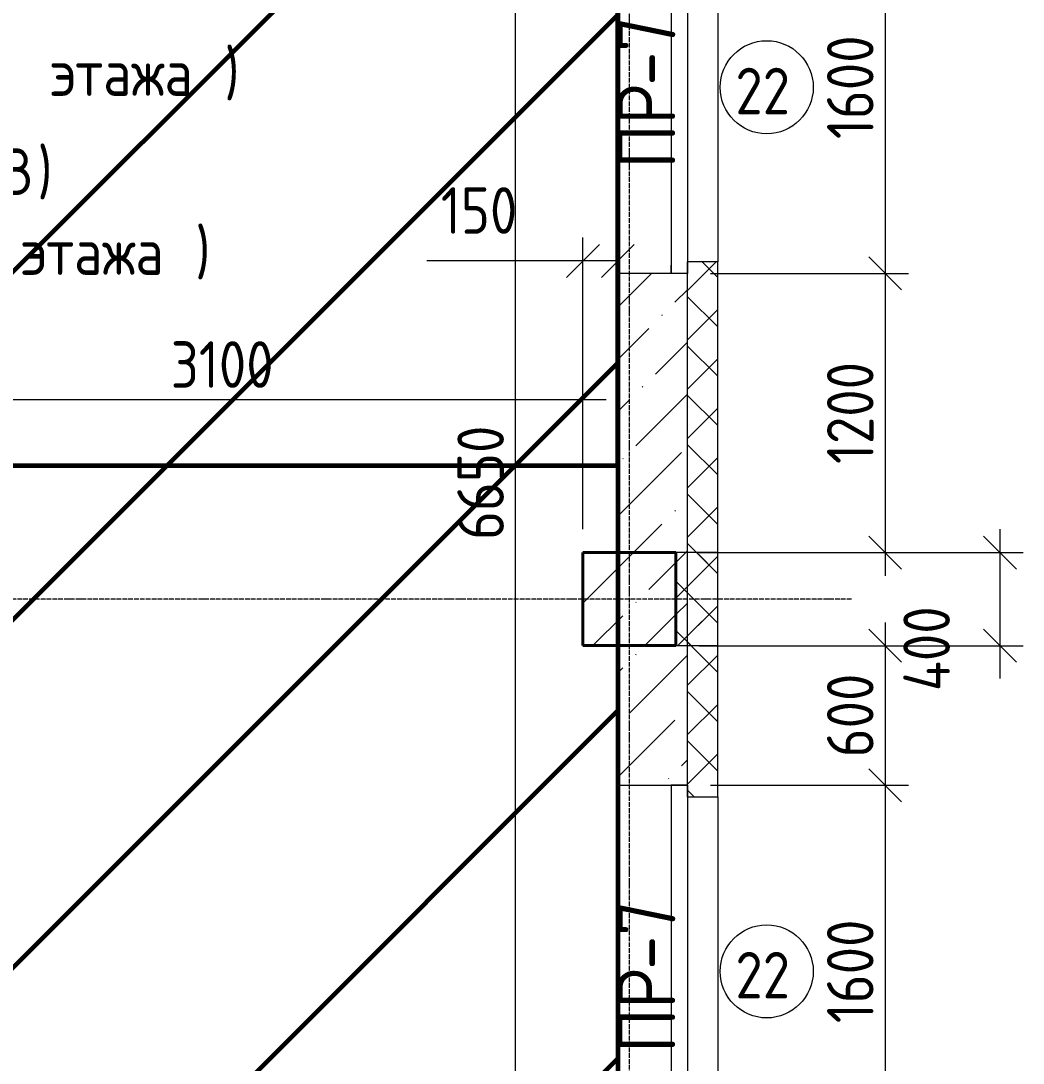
# Model space of a CAD drawing. Header units: millimetres. Extents: x -56773 to 323062, y -262288 to 76460.
# Drawn here: x 58994 to 63301, y -201618 to -197138 of the extents above; entities that cross this region are included whole.
import ezdxf

# ---------------------------------------------------------------- set-up
doc = ezdxf.new("R2010")
doc.units = ezdxf.units.MM
doc.linetypes.add('ADSK_Линия сетки', pattern=[25, 20, -2.5, 0, -2.5])
for name, color, linetype, lineweight in [('1.1)Стяжка керамзит  2 этаж', 5, 'Continuous', 60), ('3.1 Штукатурка внешн стен', 5, 'Continuous', 60), ('_ Окна', 7, 'Continuous', 18), ('Марки', 7, 'Continuous', 20), ('Марки окон', 7, 'Continuous', 20), ('Несущие колонны', 7, 'Continuous', 18), ('Окна', 7, 'Continuous', 9), ('Оси', 7, 'Continuous', 9), ('Размеры', 7, 'Continuous', 9), ('Стены внутренние', 7, 'Continuous', 18), ('Стены наружные', 7, 'Continuous', 18), ('Стены штриховка', 7, 'Continuous', 9)]:
    doc.layers.add(name, color=color, linetype=linetype, lineweight=lineweight)
doc.styles.add('GOST Common_2', font='', dxfattribs={"width": 0.9, "height": 250})
doc.styles.add('GOST Common_3', font='', dxfattribs={"width": 0.9, "height": 200})
doc.styles.get('GOST Common_2').set_extended_font_data('GOST Common')
doc.styles.get('GOST Common_3').set_extended_font_data('GOST Common')
doc.dimstyles.new('ADSK_Основной_2_0', dxfattribs={"dimscale": 304.8, "dimtxt": 201.142999, "dimasz": 0.463911, "dimexe": 0.328084, "dimexo": 0.328084, "dimgap": 0.164042, "dimtad": 1, "dimdec": 3, "dimrnd": 0.001, "dimdsep": 46, "dimtxsty": 'GOST Common_3', "dimblk1": 'OBLIQUE', "dimblk2": 'OBLIQUE', "dimsah": 1, "dimcen": 0.09, "dimdle": 0.328084, "dimazin": 2, "dimtfac": 1, "dimtdec": 4, "dimtix": 1, "dimtmove": 0, "dimatfit": 3, "dimfxl": 1, "dimtvp": 1, "dimtolj": 1, "dimtzin": 0, "dimlwd": 20, "dimlwe": 20, "dimarcsym": 2})
doc.dimstyles.new('ADSK_Основной_2_0_1', dxfattribs={"dimscale": 304.8, "dimtxt": 201.142999, "dimasz": 0.463911, "dimexe": 0.328084, "dimexo": 0.328084, "dimgap": 0.164042, "dimtad": 1, "dimdec": 3, "dimrnd": 0.001, "dimdsep": 46, "dimtxsty": 'GOST Common_3', "dimblk1": 'OBLIQUE', "dimblk2": 'OBLIQUE', "dimsah": 1, "dimcen": 0.09, "dimdle": 0.328084, "dimazin": 2, "dimtfac": 1, "dimtdec": 4, "dimtix": 1, "dimtmove": 1, "dimatfit": 3, "dimfxl": 1, "dimtvp": 1, "dimtolj": 1, "dimtzin": 0, "dimlwd": 20, "dimlwe": 20, "dimarcsym": 2})
doc.dimstyles.new('ADSK_Основной_2_0_2', dxfattribs={"dimscale": 304.8, "dimtxt": 201.142999, "dimasz": 0.463911, "dimexe": 0.328084, "dimexo": 0.328084, "dimgap": 0.164042, "dimtad": 1, "dimdec": 3, "dimrnd": 0.001, "dimdsep": 46, "dimtxsty": 'GOST Common_3', "dimblk1": 'OBLIQUE', "dimblk2": 'OBLIQUE', "dimsah": 1, "dimcen": 0.09, "dimdle": 0.328084, "dimazin": 2, "dimtfac": 1, "dimtdec": 4, "dimtix": 1, "dimtmove": 0, "dimatfit": 3, "dimfxl": 1, "dimtvp": 1, "dimtolj": 1, "dimtzin": 0, "dimlwd": 20, "dimlwe": 20, "dimarcsym": 2})
pattern_1 = [(45, (9.36, -198628.46), (-106.066, 106.066), []), (135, (9.36, -198628.46), (-106.066, -106.066), [])]

# ---------------------------------------------------------------- blocks, each defined once
blk = doc.blocks.new('ADSK_КолоннаЖБ_Прямоугольная - 400x400 мм-1807143-Кладочный план 4-го этажа')
at = {"layer": 'Несущие колонны', "lineweight": 40}
for p, q in [((-200, 200), (200, 200)), ((-200, -200), (-200, 200)), ((200, 200), (200, -200)), ((200, -200), (-200, -200))]:
    blk.add_line(p, q, dxfattribs=at)
blk = doc.blocks.new('ОКНО L03 _2СТ_RS - ОК-5_1600х2000h-3556615-Кладочный план 4-го этажа')
at = {"layer": '_ Окна'}
for p, q in [((-838.1, 149), (761.9, 149)), ((-838.1, 149), (-838.1, 79)), ((-838.1, 149), (-833.1, 149)), ((-818.1, 149), (-38.1, 149)), ((-38.1, 149), (741.9, 149)), ((761.9, 149), (756.9, 149)), ((761.9, 149), (761.9, 79)), ((-838.1, 79), (761.9, 79)), ((-838.1, 79), (-803.1, 79)), ((-818.1, 79), (-38.1, 79)), ((-38.1, 79), (741.9, 79)), ((761.9, 79), (726.9, 79))]:
    blk.add_line(p, q, dxfattribs=at)
at = {"layer": 'Окна'}
blk.add_line((-888.1, -150), (811.9, -150), dxfattribs=at)
blk = doc.blocks.new('_Oblique')
at = {"color": 0, "linetype": 'ByBlock', "lineweight": -2}
blk.add_line((-0.5, -0.5), (0.5, 0.5), dxfattribs=at)
blk = doc.blocks.new('*D5830')
at = {"layer": 'Defpoints', "color": 0, "transparency": 16777216}
for p in [(62219, -196623.5), (61858.4, -198223.5), (62708.4, -198223.5)]:
    blk.add_point(p, dxfattribs=at)
at = {"layer": 'Размеры', "color": 0, "lineweight": 20, "transparency": 16777216}
for p, q in [((62708.4, -196523.5), (62708.4, -198323.5)), ((62319, -196623.5), (62808.4, -196623.5)), ((61958.4, -198223.5), (62808.4, -198223.5))]:
    blk.add_line(p, q, dxfattribs=at)
at = {"layer": 'Размеры', "color": 0, "lineweight": 20, "transparency": 16777216, "xscale": 141.4, "yscale": 141.4, "zscale": 141.4}
for p, rotation in [((62708.4, -196623.5), 90), ((62708.4, -198223.5), 270)]:
    blk.add_blockref('_Oblique', p, dxfattribs=dict(at, rotation=rotation))
at = {"layer": 'Размеры', "color": 0, "lineweight": 9, "transparency": 16777216, "insert": (62558.4, -197423.5), "char_height": 200, "width": 560.473, "attachment_point": 5, "rotation": 90, "style": 'GOST Common_3'}
blk.add_mtext('\\A1;1600', dxfattribs=at)
blk = doc.blocks.new('*D5831')
at = {"layer": 'Defpoints', "color": 0, "transparency": 16777216}
for p in [(61858.4, -198223.5), (61809.4, -199423.5), (62708.4, -199423.5)]:
    blk.add_point(p, dxfattribs=at)
at = {"layer": 'Размеры', "color": 0, "lineweight": 20, "transparency": 16777216}
for p, q in [((62708.4, -198123.5), (62708.4, -199523.5)), ((61958.4, -198223.5), (62808.4, -198223.5)), ((61909.4, -199423.5), (62808.4, -199423.5))]:
    blk.add_line(p, q, dxfattribs=at)
at = {"layer": 'Размеры', "color": 0, "lineweight": 20, "transparency": 16777216, "xscale": 141.4, "yscale": 141.4, "zscale": 141.4}
for p, rotation in [((62708.4, -198223.5), 90), ((62708.4, -199423.5), 270)]:
    blk.add_blockref('_Oblique', p, dxfattribs=dict(at, rotation=rotation))
at = {"layer": 'Размеры', "color": 0, "lineweight": 9, "transparency": 16777216, "insert": (62558.4, -198823.5), "char_height": 200, "width": 560.473, "attachment_point": 5, "rotation": 90, "style": 'GOST Common_3'}
blk.add_mtext('\\A1;1200', dxfattribs=at)
blk = doc.blocks.new('*D5832')
at = {"layer": 'Defpoints', "color": 0, "transparency": 16777216}
for p in [(61809.4, -199423.5), (61809.4, -199823.5), (63201.3, -199823.5)]:
    blk.add_point(p, dxfattribs=at)
at = {"layer": 'Размеры', "color": 0, "lineweight": 20, "transparency": 16777216}
for p, q in [((63201.3, -199323.5), (63201.3, -199823.5)), ((61909.4, -199423.5), (63301.3, -199423.5)), ((61909.4, -199823.5), (63301.3, -199823.5)), ((63201.3, -199823.5), (63201.3, -199964.9))]:
    blk.add_line(p, q, dxfattribs=at)
at = {"layer": 'Размеры', "color": 0, "lineweight": 20, "transparency": 16777216, "xscale": 141.4, "yscale": 141.4, "zscale": 141.4}
for p, rotation in [((63201.3, -199423.5), 90), ((63201.3, -199823.5), 270)]:
    blk.add_blockref('_Oblique', p, dxfattribs=dict(at, rotation=rotation))
at = {"layer": 'Размеры', "color": 0, "lineweight": 9, "transparency": 16777216, "insert": (62786.5, -200018.8), "char_height": 200, "width": 474.561, "attachment_point": 1, "rotation": 90, "line_spacing_factor": 1.022761, "style": 'GOST Common_3'}
blk.add_mtext('\\A1;400', dxfattribs=at)
blk = doc.blocks.new('*D5833')
at = {"layer": 'Defpoints', "color": 0, "transparency": 16777216}
for p in [(61809.4, -199823.5), (61858.4, -200423.5), (62708.4, -200423.5)]:
    blk.add_point(p, dxfattribs=at)
at = {"layer": 'Размеры', "color": 0, "lineweight": 20, "transparency": 16777216}
for p, q in [((62708.4, -199723.5), (62708.4, -200523.5)), ((61909.4, -199823.5), (62808.4, -199823.5)), ((61958.4, -200423.5), (62808.4, -200423.5))]:
    blk.add_line(p, q, dxfattribs=at)
at = {"layer": 'Размеры', "color": 0, "lineweight": 20, "transparency": 16777216, "xscale": 141.4, "yscale": 141.4, "zscale": 141.4}
for p, rotation in [((62708.4, -199823.5), 90), ((62708.4, -200423.5), 270)]:
    blk.add_blockref('_Oblique', p, dxfattribs=dict(at, rotation=rotation))
at = {"layer": 'Размеры', "color": 0, "lineweight": 9, "transparency": 16777216, "insert": (62558.4, -200123.5), "char_height": 200, "width": 454.106, "attachment_point": 5, "rotation": 90, "style": 'GOST Common_3'}
blk.add_mtext('\\A1;600', dxfattribs=at)
blk = doc.blocks.new('*D5834')
at = {"layer": 'Defpoints', "color": 0, "transparency": 16777216}
for p in [(61858.4, -200423.5), (61858.4, -202023.5), (62708.4, -202023.5)]:
    blk.add_point(p, dxfattribs=at)
at = {"layer": 'Размеры', "color": 0, "lineweight": 20, "transparency": 16777216}
for p, q in [((62708.4, -200323.5), (62708.4, -202123.5)), ((61958.4, -200423.5), (62808.4, -200423.5)), ((61958.4, -202023.5), (62808.4, -202023.5))]:
    blk.add_line(p, q, dxfattribs=at)
at = {"layer": 'Размеры', "color": 0, "lineweight": 20, "transparency": 16777216, "xscale": 141.4, "yscale": 141.4, "zscale": 141.4}
for p, rotation in [((62708.4, -200423.5), 90), ((62708.4, -202023.5), 270)]:
    blk.add_blockref('_Oblique', p, dxfattribs=dict(at, rotation=rotation))
at = {"layer": 'Размеры', "color": 0, "lineweight": 9, "transparency": 16777216, "insert": (62558.4, -201223.5), "char_height": 200, "width": 560.473, "attachment_point": 5, "rotation": 90, "style": 'GOST Common_3'}
blk.add_mtext('\\A1;1600', dxfattribs=at)
blk = doc.blocks.new('*D6288')
at = {"layer": 'Defpoints', "color": 0, "transparency": 16777216}
for p in [(61409.4, -198765.3), (58309.4, -199048.5), (61409.4, -199423.5)]:
    blk.add_point(p, dxfattribs=at)
at = {"layer": 'Размеры', "color": 0, "lineweight": 20, "transparency": 16777216}
for p, q in [((58309.4, -198948.5), (58309.4, -198665.3)), ((61409.4, -199323.5), (61409.4, -198665.3)), ((58209.4, -198765.3), (61509.4, -198765.3))]:
    blk.add_line(p, q, dxfattribs=at)
at = {"layer": 'Размеры', "color": 0, "lineweight": 20, "transparency": 16777216, "xscale": 141.4, "yscale": 141.4, "zscale": 141.4, "rotation": 180}
blk.add_blockref('_Oblique', (58309.4, -198765.3), dxfattribs=at)
at = {"layer": 'Размеры', "color": 0, "lineweight": 20, "transparency": 16777216, "xscale": 141.4, "yscale": 141.4, "zscale": 141.4}
blk.add_blockref('_Oblique', (61409.4, -198765.3), dxfattribs=at)
at = {"layer": 'Размеры', "color": 0, "lineweight": 9, "transparency": 16777216, "insert": (59859.4, -198615.3), "char_height": 200, "width": 560.473, "attachment_point": 5, "style": 'GOST Common_3'}
blk.add_mtext('\\A1;3100', dxfattribs=at)
blk = doc.blocks.new('*D6289')
at = {"layer": 'Defpoints', "color": 0, "transparency": 16777216}
for p in [(61559.4, -198169.8), (61559.4, -198665.4), (61409.4, -199423.5)]:
    blk.add_point(p, dxfattribs=at)
at = {"layer": 'Размеры', "color": 0, "lineweight": 20, "transparency": 16777216}
for p, q in [((61409.4, -199323.5), (61409.4, -198069.8)), ((61559.4, -198565.4), (61559.4, -198069.8)), ((61409.4, -198169.8), (60739.4, -198169.8)), ((61559.4, -198169.8), (61309.4, -198169.8))]:
    blk.add_line(p, q, dxfattribs=at)
at = {"layer": 'Размеры', "color": 0, "lineweight": 20, "transparency": 16777216, "xscale": 141.4, "yscale": 141.4, "zscale": 141.4, "rotation": 180}
blk.add_blockref('_Oblique', (61409.4, -198169.8), dxfattribs=at)
at = {"layer": 'Размеры', "color": 0, "lineweight": 20, "transparency": 16777216, "xscale": 141.4, "yscale": 141.4, "zscale": 141.4}
blk.add_blockref('_Oblique', (61559.4, -198169.8), dxfattribs=at)
at = {"layer": 'Размеры', "color": 0, "lineweight": 9, "transparency": 16777216, "insert": (60799.1, -197853.2), "char_height": 200, "width": 409.104, "attachment_point": 1, "line_spacing_factor": 1.022761, "style": 'GOST Common_3'}
blk.add_mtext('\\A1;150', dxfattribs=at)
blk = doc.blocks.new('*D6290')
at = {"layer": 'Defpoints', "color": 0, "transparency": 16777216}
for p in [(61020, -195798.5), (61120, -195798.5), (61020, -202448.5)]:
    blk.add_point(p, dxfattribs=at)
at = {"layer": 'Размеры', "color": 0, "lineweight": 20, "transparency": 16777216}
for p, q in [((61120, -202548.5), (61120, -195698.5)), ((61120, -195798.5), (61220, -195798.5)), ((61120, -202448.5), (61220, -202448.5))]:
    blk.add_line(p, q, dxfattribs=at)
at = {"layer": 'Размеры', "color": 0, "lineweight": 20, "transparency": 16777216, "xscale": 141.4, "yscale": 141.4, "zscale": 141.4}
for p, rotation in [((61120, -195798.5), 90), ((61120, -202448.5), 270)]:
    blk.add_blockref('_Oblique', p, dxfattribs=dict(at, rotation=rotation))
at = {"layer": 'Размеры', "color": 0, "lineweight": 9, "transparency": 16777216, "insert": (60970, -199123.5), "char_height": 200, "width": 605.475, "attachment_point": 5, "rotation": 90, "style": 'GOST Common_3'}
blk.add_mtext('\\A1;6650', dxfattribs=at)
blk = doc.blocks.new('М_окна1 - Маркировка типоразмера-1510237-Кладочный план 4-го этажа')
at = {"layer": 'Марки окон'}
blk.add_circle((0, 0), 2, dxfattribs=at)

msp = doc.modelspace()

# ---------------------------------------------------------------- hatches: boundary and pattern name
at = {"layer": '1.1)Стяжка керамзит  2 этаж', "transparency": 33554687}
h = msp.add_hatch(dxfattribs=at)
h.set_pattern_fill('ANSI31', color=5, scale=333)
h.paths.add_polyline_path([(61559.3615, -195798.4914), (-9515.6385, -195798.4914), (-9515.6385, -199048.4914), (61559.3615, -199048.4914)])
h.paths.add_polyline_path([(26559.3615, -198473.4914), (26634.3615, -198473.4914), (26634.3615, -199023.4914), (26559.3615, -199023.4914)], flags=16)
h.paths.add_polyline_path([(26559.3615, -196373.4914), (26559.3615, -195823.4914), (26634.3615, -195823.4914), (26634.3615, -196373.4914)], flags=16)
h.paths.add_polyline_path([(41109.3615, -196023.4914), (41109.3615, -195898.4914), (42009.3615, -195898.4914), (42009.3615, -196023.4914)], flags=16)
h.paths.add_polyline_path([(45809.3615, -196023.4914), (45809.3615, -195898.4914), (46809.3615, -195898.4914), (46809.3615, -196023.4914)], flags=16)
h.paths.add_polyline_path([(48659.3615, -195923.4914), (48659.3615, -195898.4914), (49409.3615, -195898.4914), (49409.3615, -195923.4914)], flags=16)
h.paths.add_polyline_path([(41734.3615, -193523.4914), (39734.3615, -193523.4914), (39734.3615, -195023.4914), (40009.3615, -195023.4914), (40034.3615, -195023.4914), (40034.3615, -195798.4914), (41734.3615, -195798.4914)], flags=0)
h = msp.add_hatch(dxfattribs=at)
h.set_pattern_fill('ANSI31', color=5, scale=333)
h.paths.add_polyline_path([(61559.3615, -200373.4914), (61559.3615, -199823.4914), (61409.3615, -199823.4914), (61409.3615, -199423.4914), (61559.3615, -199423.4914), (61559.3615, -199048.4914), (58309.3615, -199048.4914), (58309.3615, -200948.4914), (58184.3615, -200948.4914), (58184.3615, -199898.4914), (55984.3615, -199898.4914), (55984.3615, -202273.4914), (58184.3615, -202273.4914), (58184.3615, -202148.4914), (58309.3615, -202148.4914), (58309.3615, -202448.4914), (59934.3615, -202448.4914), (59934.3615, -202573.4914), (55809.3615, -202573.4914), (55809.3615, -205423.4914), (55809.3615, -205573.4914), (56409.3615, -205573.4914), (58059.3615, -205573.4914), (59209.3615, -205573.4914), (60859.3615, -205573.4914), (61409.3615, -205573.4914), (61409.3615, -205423.4914), (61559.3615, -205423.4914), (61559.3615, -202573.4914), (61134.3615, -202573.4914), (61134.3615, -202448.4914), (61559.3615, -202448.4914), (61559.3615, -202023.4914)])
at = {"layer": 'Несущие колонны', "lineweight": 9}
h = msp.add_hatch(dxfattribs=at)
h.set_pattern_fill('FP_1', color=256, style=0, pattern_type=2)
h.set_pattern_definition([(45, (9.36, -198628.46), (-224.5064, 224.5064), []), (45, (233.87, -198628.46), (-224.5064, 224.5064), [396.875, -79.375, 3.353, -76.022])])
h.paths.add_polyline_path([(61409.3615, -199823.4914), (61809.3615, -199823.4914), (61809.3615, -199423.4914), (61409.3615, -199423.4914)])
at = {"layer": 'Стены внутренние', "lineweight": 9}
h = msp.add_hatch(dxfattribs=at)
h.set_pattern_fill('FP_2', color=256, style=0, pattern_type=2)
h.set_pattern_definition([(45, (9.36, -198628.46), (84.18955, 308.69595), [396.875, -79.375, 3.353, -76.022])])
h.paths.add_polyline_path([(61859.3615, -205873.4914), (61858.3615, -202023.4914), (61559.3615, -202023.4914), (61559.3615, -205873.4914)])
h.paths.add_polyline_path([(61858.3615, -200473.4914), (61859.3615, -200473.4914), (61858.3615, -198223.4914), (61559.3615, -198223.4914), (61559.3615, -199423.4914), (61809.3615, -199423.4914), (61809.3615, -199823.4914), (61559.3615, -199823.4914), (61559.3615, -200423.4914), (61858.3615, -200423.4914)])
h.paths.add_polyline_path([(61859.3615, -196673.4914), (61858.3615, -194423.4914), (61559.3615, -194423.4914), (61559.3615, -196623.4914), (61858.3615, -196623.4914), (61858.3615, -196673.4914)])
h.paths.add_polyline_path([(61858.3615, -192873.4914), (61859.3615, -192873.4914), (61859.3615, -189273.4914), (61559.3615, -189273.4914), (61559.3615, -192823.4914), (61858.3615, -192823.4914)])
at = {"layer": 'Стены наружные', "lineweight": 9}
h = msp.add_hatch(dxfattribs=at)
h.set_pattern_fill('FP_4', color=256, style=0, pattern_type=2)
h.set_pattern_definition(pattern_1)
h.paths.add_polyline_path([(61989.3615, -205873.4914), (61989.3615, -201973.4914), (61859.3615, -201973.4914), (61859.3615, -205873.4914), (61873.1494, -205873.4914)])
h.paths.add_polyline_path([(61989.3615, -200473.4914), (61989.3615, -198173.4914), (61859.3615, -198173.4914), (61859.3615, -200473.4914)])
h.paths.add_polyline_path([(61859.3615, -196673.4914), (61989.3615, -196673.4914), (61989.3615, -194373.4914), (61859.3615, -194373.4914), (61859.3615, -195092.7203)])
h.paths.add_polyline_path([(61859.3615, -192873.4914), (61989.3615, -192873.4914), (61989.3615, -188973.4914), (61859.3615, -188973.4914), (61859.3615, -192270.5967)])
h = msp.add_hatch(dxfattribs=at)
h.set_pattern_fill('FP_4', color=256, style=0, pattern_type=2)
h.set_pattern_definition(pattern_1)
h.paths.add_polyline_path([(61809.3615, -199823.4914), (61989.3615, -199823.4914), (61989.3615, -199423.4914), (61809.3615, -199423.4914)])

# ---------------------------------------------------------------- linework, layer by layer
at = {"layer": '1.1)Стяжка керамзит  2 этаж'}
msp.add_lwpolyline([(61559.3615, -195798.4914), (-9515.6385, -195798.4914), (-9515.6385, -199048.4914), (61559.3615, -199048.4914)], close=True, dxfattribs=at)
at = {"layer": '3.1 Штукатурка внешн стен'}
msp.add_lwpolyline([(61559.3615, -195798.4914), (61559.3615, -205573.4914)], dxfattribs=at)
at = {"layer": 'Несущие колонны', "lineweight": 9}
for p, q in [((61559.3615, -199423.4914), (61409.3615, -199423.4914)), ((61409.3615, -199423.4914), (61409.3615, -199823.4914)), ((61809.3615, -199423.4914), (61559.3615, -199423.4914)), ((61809.3615, -199823.4914), (61809.3615, -199423.4914)), ((61409.3615, -199823.4914), (61559.3615, -199823.4914)), ((61559.3615, -199823.4914), (61809.3615, -199823.4914))]:
    msp.add_line(p, q, dxfattribs=at)
at = {"layer": 'Оси', "linetype": 'ADSK_Линия сетки', "lineweight": 5}
for p, q in [((61609.3615, -209602.3427), (61609.3615, -188601.0153)), ((62563.3938, -199623.4914), (-25230.7352, -199623.4914))]:
    msp.add_line(p, q, dxfattribs=at)
at = {"layer": 'Стены внутренние', "lineweight": 5}
for p, q in [((61559.3615, -198223.4914), (61559.3615, -196623.4914)), ((61859.3615, -198173.4914), (61858.3615, -198173.4914)), ((61858.3615, -198173.4914), (61858.3615, -198223.4914)), ((61559.3615, -198223.4914), (61559.3615, -199423.4914)), ((61858.3615, -198223.4914), (61559.3615, -198223.4914)), ((61559.3615, -199423.4914), (61809.3615, -199423.4914)), ((61559.3615, -199823.4914), (61559.3615, -200423.4914)), ((61809.3615, -199823.4914), (61559.3615, -199823.4914)), ((61809.3615, -199823.4914), (61809.3615, -199823.4914)), ((61559.3615, -200423.4914), (61858.3615, -200423.4914)), ((61559.3615, -202023.4914), (61559.3615, -200423.4914)), ((61858.3615, -200423.4914), (61858.3615, -200473.4914)), ((61858.3615, -200473.4914), (61859.3615, -200473.4914))]:
    msp.add_line(p, q, dxfattribs=at)
at = {"layer": 'Стены наружные', "lineweight": 9}
for p, q in [((61989.3615, -196673.4914), (61989.3615, -198173.4914)), ((61989.3615, -198173.4914), (61859.3615, -198173.4914)), ((61989.3615, -200473.4914), (61989.3615, -198173.4914)), ((61809.3615, -199423.4914), (61809.3615, -199823.4914)), ((61989.3615, -199423.4914), (61809.3615, -199423.4914)), ((61809.3615, -199823.4914), (61989.3615, -199823.4914)), ((61859.3615, -200473.4914), (61989.3615, -200473.4914)), ((61989.3615, -200473.4914), (61989.3615, -201973.4914))]:
    msp.add_line(p, q, dxfattribs=at)
at = {"layer": 'Стены штриховка', "lineweight": 9}
msp.add_line((61859.3615, -200473.4914), (61859.3615, -198173.4914), dxfattribs=at)

# ---------------------------------------------------------------- block references
at = {"layer": 'Марки окон', "lineweight": 9, "xscale": 99.99999999999993, "yscale": 99.99999999999993, "zscale": 99.99999999999993}
for p in [(62199.3615, -197423.4914), (62199.3615, -201223.4914)]:
    msp.add_blockref('М_окна1 - Маркировка типоразмера-1510237-Кладочный план 4-го этажа', p, dxfattribs=at)
at = {"layer": 'Несущие колонны', "lineweight": 9, "rotation": 89.9999999999999}
msp.add_blockref('ADSK_КолоннаЖБ_Прямоугольная - 400x400 мм-1807143-Кладочный план 4-го этажа', (61609.3615, -199623.4914), dxfattribs=at)
at = {"layer": 'Окна', "rotation": 269.9999999999997}
for p in [(61709.3615, -197461.5914), (61709.3615, -201261.5914)]:
    msp.add_blockref('ОКНО L03 _2СТ_RS - ОК-5_1600х2000h-3556615-Кладочный план 4-го этажа', p, dxfattribs=at)

# ---------------------------------------------------------------- texts
at = {"layer": 'Марки', "lineweight": 9, "char_height": 250, "attachment_point": 1, "rotation": 90, "style": 'GOST Common_2'}
for s, insert, width in [('-7', (61556.3804, -197416.2348), 389.620125), ('ПР', (61556.3804, -197773.4223), 432.91125), ('-7', (61556.3804, -201216.2348), 389.620125), ('ПР', (61556.3804, -201573.4223), 432.91125)]:
    msp.add_mtext(s, dxfattribs=dict(at, insert=insert, width=width))
at = {"layer": 'Марки', "lineweight": 9, "char_height": 200, "attachment_point": 1, "style": 'GOST Common_3'}
for s, insert, width in [('\\fGOST Common|b0|i0|c204|p34|;\\W.9;)', (59870.019, -197260.6249), 86.58225), ('этажа', (59119.9252, -197260.6249), 909.113625), ('ОВ', (58768.6908, -197685.945), 360.759375), ('\\fGOST Common|b0|i0|c204|p34|;\\W.9;)', (59066.3471, -197685.945), 86.58225), ('\\fGOST Common|b0|i0|c204|p34|;\\W.9;)', (59745.0033, -198029.9033), 86.58225), ('этажа', (58994.9096, -198029.9033), 909.113625)]:
    msp.add_mtext(s, dxfattribs=dict(at, insert=insert, width=width))
at = {"layer": 'Марки окон', "lineweight": 5, "char_height": 200, "width": 317.46825, "attachment_point": 1, "style": 'GOST Common_3'}
for insert in [(62064.8041, -197339.7061), (62064.8041, -201139.7061)]:
    msp.add_mtext('22', dxfattribs=dict(at, insert=insert))

# ---------------------------------------------------------------- dimensions: what is measured, and where the dimension line sits
at = {"layer": 'Размеры', "lineweight": 9}
for base, p1, p2, dimstyle, override, picture, middle in [((61119.9649, -195798.4914), (61019.98, -202448.4914), (61019.98, -195798.4914), 'ADSK_Основной_2_0_2', {"dimpost": '<>', "dimfxl": 6650}, '*D6290', (60969.9649, -199123.4914)), ((62708.4332, -198223.4914), (62218.9613, -196623.4914), (61858.3615, -198223.4914), 'ADSK_Основной_2_0_1', {"dimpost": '<>', "dimfxl": 1640.131777}, '*D5830', (62558.4332, -197423.4914)), ((62708.4332, -199423.4914), (61858.3615, -198223.4914), (61809.3615, -199423.4914), 'ADSK_Основной_2_0_1', {"dimpost": '<>', "dimfxl": 1201}, '*D5831', (62558.4332, -198823.4914)), ((62708.4332, -200423.4914), (61809.3615, -199823.4914), (61858.3615, -200423.4914), 'ADSK_Основной_2_0_1', {"dimpost": '<>', "dimfxl": 601.997508}, '*D5833', (62558.4332, -200123.4914)), ((62708.4332, -202023.4914), (61858.3615, -200423.4914), (61858.3615, -202023.4914), 'ADSK_Основной_2_0_1', {"dimpost": '<>', "dimfxl": 1600}, '*D5834', (62558.4332, -201223.4914))]:
    dim = msp.add_linear_dim(base=base, p1=p1, p2=p2, angle=90, dimstyle=dimstyle, override=override, dxfattribs=at)
    dim.commit()
    dim.dimension.update_dxf_attribs({"geometry": picture, "text_midpoint": middle})
dim = msp.add_linear_dim(base=(61559.3615, -198169.8283), p1=(61409.3615, -199423.4914), p2=(61559.3615, -198665.3551), dimstyle='ADSK_Основной_2_0', override={"dimpost": '<>', "dimfxl": 772.832891}, dxfattribs=at)
dim.commit()
dim.dimension.update_dxf_attribs({"geometry": '*D6289', "text_midpoint": (61003.6758, -198169.8283), "dimtype": 160})
dim = msp.add_linear_dim(base=(61409.3615, -198765.34), p1=(58309.3615, -199048.4914), p2=(61409.3615, -199423.4914), dimstyle='ADSK_Основной_2_0_2', override={"dimpost": '<>', "dimfxl": 3122.599078}, dxfattribs=at)
dim.commit()
dim.dimension.update_dxf_attribs({"geometry": '*D6288', "text_midpoint": (59859.3615, -198615.34)})
dim = msp.add_linear_dim(base=(63201.2681, -199823.4914), p1=(61809.3615, -199423.4914), p2=(61809.3615, -199823.4914), angle=90, dimstyle='ADSK_Основной_2_0', override={"dimpost": '<>', "dimfxl": 400}, dxfattribs=at)
dim.commit()
dim.dimension.update_dxf_attribs({"geometry": '*D5832', "text_midpoint": (62919.8395, -199964.8914), "dimtype": 160, "text_rotation": 90})

doc.saveas('drawing.dxf')
